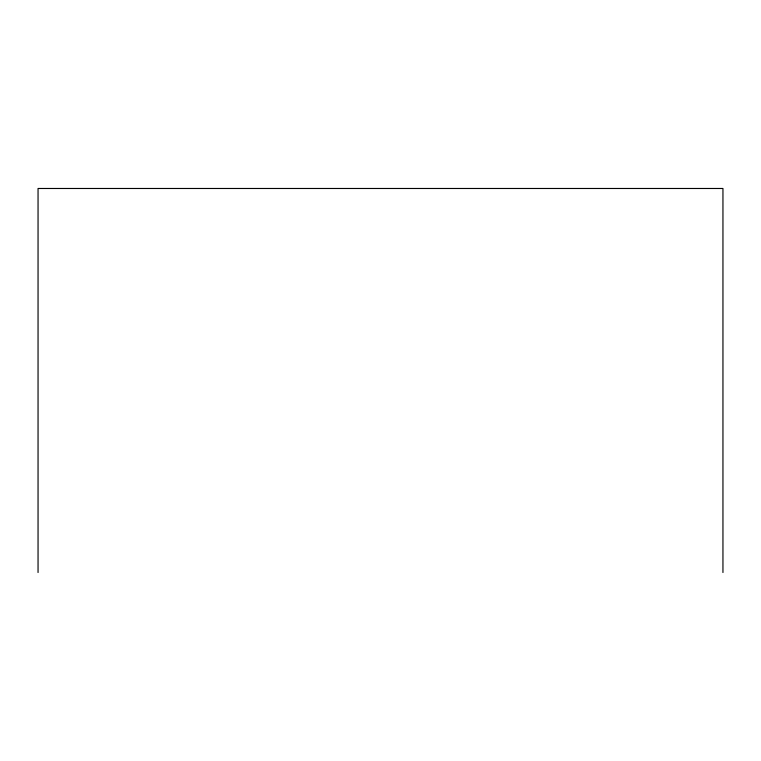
<?xml version="1.0" encoding="UTF-8"?>
<svg xmlns="http://www.w3.org/2000/svg" width="761" height="761" viewBox="0 0 761 761"><rect width="100%" height="100%" fill="white"/><g stroke="black" fill="none" stroke-linecap="round" stroke-linejoin="round"><path stroke-width="1.14" d="M722.95 572.519L722.95 188.481L38.05 188.481L38.05 572.519"/></g></svg>
